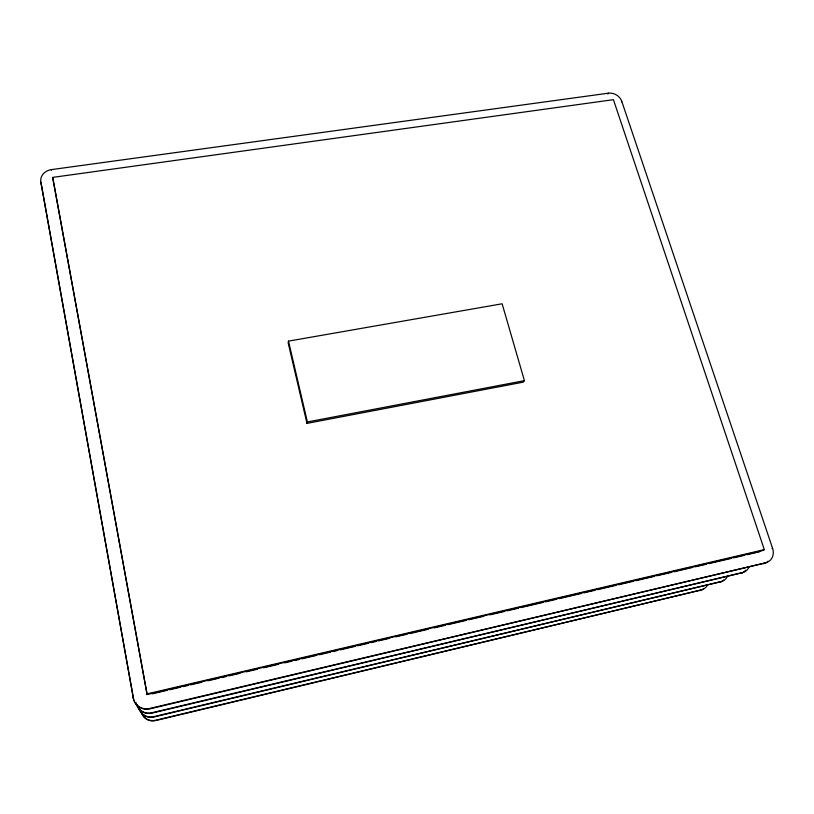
<?xml version="1.0" encoding="UTF-8"?>
<svg xmlns="http://www.w3.org/2000/svg" width="814" height="814" viewBox="0 0 814 814"><rect width="100%" height="100%" fill="white"/><g stroke="black" fill="none" stroke-linecap="round" stroke-linejoin="round"><path stroke-width="1.22" d="M288.492 341.127L288.156 342.816L306.98 423.382L523.239 382.163L524.419 380.647L502.126 303.785L288.492 341.127L307.387 421.957L306.98 423.382M607.936 94.048L608.434 93.183A11.06 9.178 28.8 0 1 621.754 101.292L772.588 548.3A12.8 11.111 53.4 0 1 765.587 562.861L149.857 708.862A14.53 13.797 -48.9 0 1 133.394 698.239L40.842 182.133A12.658 10.948 -0.7 0 1 51.414 169.617L608.434 93.183M621.418 101.862L621.754 101.292M764.315 549.654L761.578 550.875L147.12 694.535L52.686 177.391L613.42 99.674L764.315 549.654L146.856 693.945M772.069 548.524L772.588 548.3M141.443 712.352A12.739 12.098 -51.2 0 0 155.606 720.583L701.363 589.926A11.335 10.053 55.2 0 0 707.376 585.113M139.082 708.434A13.289 12.617 -50.5 0 0 153.856 717.012L721.092 581.613A11.783 10.379 54.6 0 0 727.736 575.61M136.498 704.151A13.879 13.177 -49.8 0 0 151.943 713.125L742.439 572.618A12.271 10.735 54 0 0 748.849 567.45M141.198 711.273L141.046 711.029A12.79 12.139 -51.2 0 0 155.464 720.288L701.363 589.926M135.999 702.584A13.93 13.228 -49.7 0 0 151.77 712.769L742.439 572.618M138.777 707.234L138.624 706.969A13.329 12.658 -50.5 0 0 153.693 716.696L721.092 581.613M133.14 697.812A14.581 13.858 -48.8 0 0 149.664 708.475L765.587 562.861M152.269 693.823L167.114 690.353M169.587 689.773L180.718 687.169M183.191 686.589L188.136 685.429M190.608 684.849L201.74 682.244M207.926 680.799L219.058 678.194M221.53 677.624L226.475 676.465M228.948 675.885L240.079 673.28M246.266 671.835L257.397 669.23M263.583 667.785L278.419 664.316M284.605 662.871L292.033 661.131M294.505 660.551L299.45 659.391M301.923 658.821L316.768 655.341M319.241 654.771L330.372 652.167M332.845 651.587L337.79 650.427M340.262 649.847L355.108 646.377M357.58 645.797L368.711 643.192M371.184 642.612L376.129 641.463M378.602 640.883L389.733 638.278M395.919 636.833L407.051 634.228M409.523 633.648L428.072 629.314M434.259 627.859L445.39 625.264M447.863 624.684L466.412 620.339M468.884 619.759L483.73 616.29M489.916 614.845L504.751 611.375M507.234 610.795L518.365 608.19M520.838 607.61L543.101 602.411M545.573 601.831L556.705 599.226M559.177 598.646L581.44 593.437M583.913 592.857L595.044 590.252M597.517 589.682L616.066 585.337M618.538 584.757L633.384 581.288M635.856 580.708L654.405 576.373M656.878 575.793L671.723 572.323M674.196 571.743L692.745 567.399M695.227 566.829L706.349 564.224M708.831 563.644L731.094 558.435M733.567 557.855L744.698 555.25M747.171 554.67L759.533 551.78M307.387 421.957L524.419 380.647M40.842 182.133L41.117 183.252M41.188 183.526L133.394 698.239M52.686 177.391L147.12 694.535M51.414 169.617L51.536 170.177M703.143 588.99A11.304 10.022 55.3 0 1 699.735 590.618M723.646 579.995A11.742 10.348 54.7 0 1 719.342 582.346M745.736 570.166A12.23 10.704 54.1 0 1 740.537 573.412M41.402 184.361A12.617 10.908 -0.7 0 1 41.28 183.384M768.141 561.192A12.759 11.081 53.5 0 1 763.522 563.726"/></g></svg>
